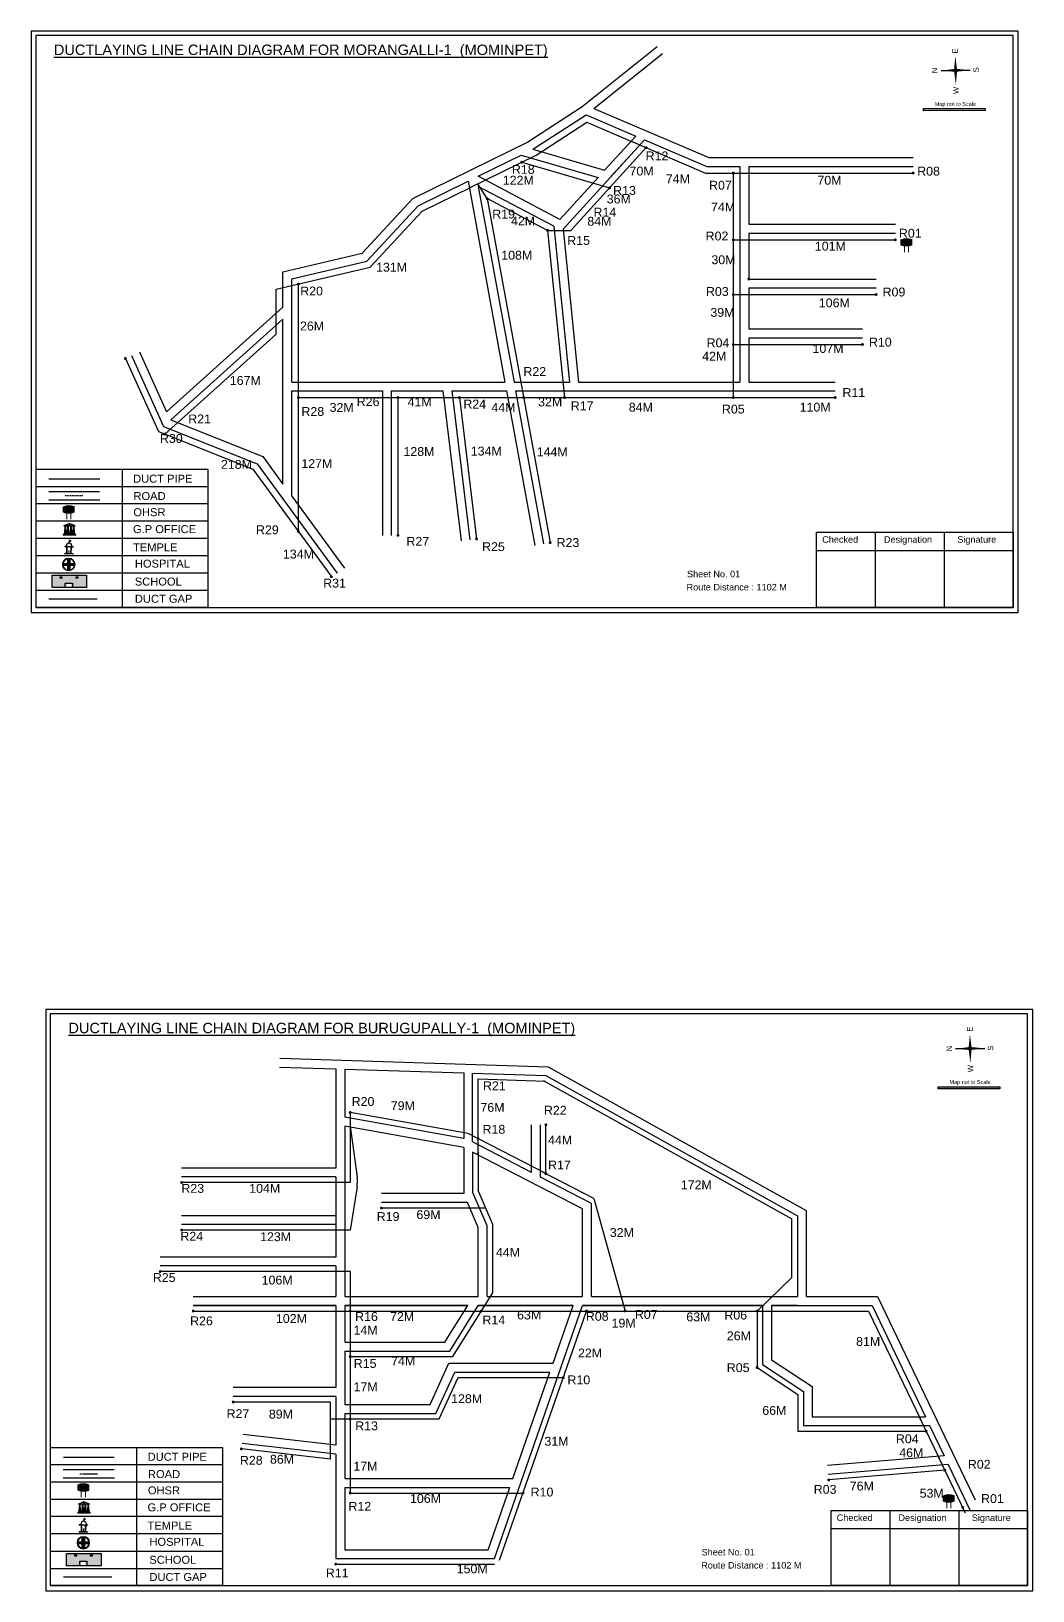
# Model space of a CAD drawing. Header units: inches. Extents: x 2380 to 8136, y 269 to 3641.
# Drawn here: x 2380 to 3283, y 2234 to 3641 of the extents above; entities that cross this region are included whole.
import ezdxf

# ---------------------------------------------------------------- set-up
doc = ezdxf.new("R2010")
doc.units = ezdxf.units.IN
doc.header["$MEASUREMENT"] = 0
doc.linetypes.add('DASHEDX2', pattern=[1.5, 1, -0.5])
for name, color, linetype in [('LANDMARK', 7, 'Continuous'), ('OHT', 7, 'Continuous'), ('pipe line', 5, 'Continuous')]:
    doc.layers.add(name, color=color, linetype=linetype)
doc.styles.get("Standard").update_dxf_attribs({"font": 'arial.ttf'})

# ---------------------------------------------------------------- blocks, each defined once
blk = doc.blocks.new('OHT')
at = {"linetype": 'Continuous', "lineweight": 0, "true_color": 0x0ffffc}
blk.add_hatch(color=4, dxfattribs=at).paths.add_polyline_path([(0.01, 1), (0, 1, 0.101323), (-0.4, 0.92), (-0.4, 0.52, 0.194075), (0.4, 0.52), (0.4, 0.92, 0.097877)])
at = {"color": 4, "linetype": 'Continuous', "lineweight": 0, "true_color": 0x0ffffc, "flags": 128}
for points in [[(-0.4, 0.52), (-0.4, 0.92)], [(0.4, 0.52), (0.4, 0.92)]]:
    blk.add_lwpolyline(points, dxfattribs=at)
at = {"color": 4, "linetype": 'Continuous', "lineweight": 0, "true_color": 0x0ffffc, "const_width": 0.075, "flags": 128}
for points in [[(-0.15, 0), (-0.15, 0.48)], [(0.15, 0), (0.15, 0.47)]]:
    blk.add_lwpolyline(points, dxfattribs=at)
at = {"color": 4, "linetype": 'Continuous', "lineweight": 0, "true_color": 0x0ffffc}
for centre, radius, start, end in [((0.01, -0.02), 1.02, 67.3109, 113.4711), ((0, 1.51), 1.07, 247.7682, 291.7007)]:
    blk.add_arc(centre, radius, start, end, dxfattribs=at)
blk = doc.blocks.new('Government_Office')
at = {"linetype": 'Continuous', "lineweight": 0, "true_color": 0xff0000}
for points in [[(-0.5, 0.05), (0.5, 0.05), (0.5, 0), (-0.5, 0)], [(-0.45, 0.08), (-0.45, 0.12), (0.45, 0.12), (0.45, 0.08)], [(-0.4, 0.14), (-0.4, 0.18), (0.4, 0.18), (0.4, 0.14)]]:
    blk.add_hatch(color=1, dxfattribs=at).paths.add_polyline_path(points)
h = blk.add_hatch(color=1, dxfattribs=at)
h.paths.add_polyline_path([(0.44, 0.72), (0.45, 0.75), (0, 0.93), (-0.45, 0.75), (-0.44, 0.72)])
h.paths.add_polyline_path([(0.36, 0.75), (-0.36, 0.75), (0, 0.9)], flags=16)
h.paths.add_polyline_path([(0, 0.78, -1), (0, 0.87, -1)], flags=0)
h = blk.add_hatch(color=1, dxfattribs=at)
edge = h.paths.add_edge_path()
edge.add_line((-0.27, 0.2), (-0.3, 0.68))
edge.add_line((-0.3, 0.68), (-0.29, 0.68))
edge.add_arc((-0.28, 0.69), 0.0176, 225.304, 441.5659)
edge.add_line((-0.28, 0.7), (-0.39, 0.7))
edge.add_arc((-0.39, 0.69), 0.0176, 98.4341, 314.696)
edge.add_line((-0.38, 0.68), (-0.37, 0.68))
edge.add_line((-0.37, 0.68), (-0.4, 0.2))
edge.add_line((-0.4, 0.2), (-0.27, 0.2))
h = blk.add_hatch(color=1, dxfattribs=at)
edge = h.paths.add_edge_path()
edge.add_line((-0.05, 0.2), (-0.07, 0.68))
edge.add_line((-0.07, 0.68), (-0.07, 0.68))
edge.add_arc((-0.05, 0.69), 0.0176, 225.304, 441.5659)
edge.add_line((-0.05, 0.7), (-0.17, 0.7))
edge.add_arc((-0.17, 0.69), 0.0176, 98.4341, 314.696)
edge.add_line((-0.16, 0.68), (-0.15, 0.68))
edge.add_line((-0.15, 0.68), (-0.18, 0.2))
edge.add_line((-0.18, 0.2), (-0.05, 0.2))
h = blk.add_hatch(color=1, dxfattribs=at)
edge = h.paths.add_edge_path()
edge.add_arc((0, 0.83), 0.0467, 90, 270)
edge.add_arc((0, 0.83), 0.0467, 270, 450)
h = blk.add_hatch(color=1, dxfattribs=at)
edge = h.paths.add_edge_path()
edge.add_line((0.18, 0.2), (0.15, 0.68))
edge.add_line((0.15, 0.68), (0.16, 0.68))
edge.add_arc((0.17, 0.69), 0.0176, 225.304, 441.5659)
edge.add_line((0.17, 0.7), (0.05, 0.7))
edge.add_arc((0.05, 0.69), 0.0176, 98.4341, 314.696)
edge.add_line((0.07, 0.68), (0.07, 0.68))
edge.add_line((0.07, 0.68), (0.05, 0.2))
edge.add_line((0.05, 0.2), (0.18, 0.2))
h = blk.add_hatch(color=1, dxfattribs=at)
edge = h.paths.add_edge_path()
edge.add_line((0.4, 0.2), (0.37, 0.68))
edge.add_line((0.37, 0.68), (0.38, 0.68))
edge.add_arc((0.39, 0.69), 0.0176, 225.304, 441.5659)
edge.add_line((0.4, 0.7), (0.28, 0.7))
edge.add_arc((0.28, 0.69), 0.0176, 98.4341, 314.696)
edge.add_line((0.29, 0.68), (0.3, 0.68))
edge.add_line((0.3, 0.68), (0.27, 0.2))
edge.add_line((0.27, 0.2), (0.4, 0.2))
at = {"color": 1, "linetype": 'Continuous', "lineweight": 0, "true_color": 0xff0000, "flags": 128}
for points in [[(-0.5, 0.05), (0.5, 0.05), (0.5, 0), (-0.5, 0)], [(-0.45, 0.75), (-0.44, 0.72), (0.44, 0.72), (0.45, 0.75), (0, 0.93)], [(-0.45, 0.08), (-0.45, 0.12), (0.45, 0.12), (0.45, 0.08)], [(-0.4, 0.14), (-0.4, 0.18), (0.4, 0.18), (0.4, 0.14)], [(-0.36, 0.75), (0.36, 0.75), (0, 0.9)]]:
    blk.add_lwpolyline(points, close=True, dxfattribs=at)
for points in [[(-0.27, 0.2), (-0.3, 0.68), (-0.29, 0.68, 1.379694), (-0.28, 0.7), (-0.39, 0.7, 1.379694), (-0.38, 0.68), (-0.37, 0.68), (-0.4, 0.2)], [(-0.05, 0.2), (-0.07, 0.68), (-0.07, 0.68, 1.379694), (-0.05, 0.7), (-0.17, 0.7, 1.379694), (-0.16, 0.68), (-0.15, 0.68), (-0.18, 0.2)], [(0, 0.87, 1), (0, 0.78, 1)], [(0.18, 0.2), (0.15, 0.68), (0.16, 0.68, 1.379694), (0.17, 0.7), (0.05, 0.7, 1.379694), (0.07, 0.68), (0.07, 0.68), (0.05, 0.2)], [(0.4, 0.2), (0.37, 0.68), (0.38, 0.68, 1.379694), (0.4, 0.7), (0.28, 0.7, 1.379694), (0.29, 0.68), (0.3, 0.68), (0.27, 0.2)]]:
    blk.add_lwpolyline(points, format="xyb", close=True, dxfattribs=at)
blk = doc.blocks.new('Temple')
at = {"linetype": 'Continuous', "lineweight": 0, "true_color": 0xff0000}
h = blk.add_hatch(color=1, dxfattribs=at)
edge = h.paths.add_edge_path()
edge.add_line((0.17, 0.49), (0.22, 0.49))
edge.add_line((0.22, 0.49), (0.22, 0.5))
edge.add_line((0.22, 0.5), (0.31, 0.5))
edge.add_line((0.31, 0.5), (0.31, 0.53))
edge.add_line((0.31, 0.53), (0.26, 0.53))
edge.add_line((0.26, 0.53), (0.26, 0.54))
edge.add_line((0.26, 0.54), (0.2, 0.54))
edge.add_spline(control_points=[(0.2, 0.54), (0.2, 0.59), (0.19, 0.64), (0.14, 0.74), (0.09, 0.79), (0.03, 0.8), (0.02, 0.81), (0.01, 0.81)], knot_values=[4.712389, 4.712389, 4.712389, 4.712389, 5.278166, 5.278166, 6.117402, 6.117402, 6.223801, 6.223801, 6.223801, 6.223801], degree=3, periodic=0)
edge.add_line((0.01, 0.81), (0.01, 0.79))
edge.add_line((0.01, 0.79), (-0.01, 0.79))
edge.add_line((-0.01, 0.79), (-0.01, 0.81))
edge.add_spline(control_points=[(-0.01, 0.81), (-0.05, 0.8), (-0.1, 0.78), (-0.17, 0.7), (-0.2, 0.63), (-0.2, 0.55), (-0.2, 0.55), (-0.2, 0.54)], knot_values=[6.343965, 6.343965, 6.343965, 6.343965, 6.956638, 6.956638, 7.795874, 7.795874, 7.853982, 7.853982, 7.853982, 7.853982], degree=3, periodic=0)
edge.add_line((-0.2, 0.54), (-0.26, 0.54))
edge.add_line((-0.26, 0.54), (-0.26, 0.53))
edge.add_line((-0.26, 0.53), (-0.31, 0.53))
edge.add_line((-0.31, 0.53), (-0.31, 0.5))
edge.add_line((-0.31, 0.5), (-0.22, 0.5))
edge.add_line((-0.22, 0.5), (-0.22, 0.49))
edge.add_line((-0.22, 0.49), (-0.17, 0.49))
edge.add_line((-0.17, 0.49), (-0.17, 0.07))
edge.add_arc((-0.2, 0.07), 0.03, -90, 0, ccw=False)
edge.add_line((-0.2, 0.04), (-0.26, 0.04))
edge.add_line((-0.26, 0.04), (-0.26, 0.03))
edge.add_line((-0.26, 0.03), (-0.31, 0.03))
edge.add_line((-0.31, 0.03), (-0.31, 0))
edge.add_line((-0.31, 0), (0.31, 0))
edge.add_line((0.31, 0), (0.31, 0.03))
edge.add_line((0.31, 0.03), (0.26, 0.03))
edge.add_line((0.26, 0.03), (0.26, 0.04))
edge.add_line((0.26, 0.04), (0.2, 0.04))
edge.add_arc((0.2, 0.07), 0.03, 180, 270, ccw=False)
edge.add_line((0.17, 0.07), (0.17, 0.49))
h.paths.add_polyline_path([(0.12, 0.07, -0.414214), (0.1, 0.04), (0.05, 0.04), (0.05, 0.03), (-0.05, 0.03), (-0.05, 0.04), (-0.1, 0.04, -0.414214), (-0.12, 0.07), (-0.12, 0.5), (0.12, 0.5)], flags=16)
edge = h.paths.add_edge_path(flags=16)
edge.add_ellipse((0, 0.54), major_axis=(0, 0.242), ratio=0.722808, start_angle=270, end_angle=450, ccw=False)
edge.add_line((0.17, 0.54), (-0.17, 0.54))
h.paths.add_polyline_path([(0.01, 0.23), (0.01, 0.07), (-0.01, 0.07), (-0.01, 0.23)], flags=0)
at = {"linetype": 'Continuous', "lineweight": 0, "true_color": 0xe66000}
blk.add_hatch(color=32, dxfattribs=at).paths.add_polyline_path([(-0.01, 1), (0.15, 0.93), (0, 0.85)])
at = {"linetype": 'Continuous', "lineweight": 0, "true_color": 0xff0000}
h = blk.add_hatch(color=1, dxfattribs=at)
edge = h.paths.add_edge_path()
edge.add_line((0.01, 0.86), (0, 0.85))
edge.add_line((0, 0.85), (0, 0.93))
edge.add_line((0, 0.93), (-0.01, 0.93))
edge.add_line((-0.01, 0.93), (-0.01, 0.81))
edge.add_spline(control_points=[(-0.01, 0.81), (0, 0.81), (0, 0.81), (0.01, 0.81)], knot_values=[6.223801, 6.223801, 6.223801, 6.223801, 6.343965, 6.343965, 6.343965, 6.343965], degree=3, periodic=0)
edge.add_line((0.01, 0.81), (0.01, 0.86))
h = blk.add_hatch(color=1, dxfattribs=at)
edge = h.paths.add_edge_path()
edge.add_line((0.01, 0.79), (0.01, 0.81))
edge.add_spline(control_points=[(0.01, 0.81), (0, 0.81), (0, 0.81), (-0.01, 0.81)], knot_values=[6.223801, 6.223801, 6.223801, 6.223801, 6.343965, 6.343965, 6.343965, 6.343965], degree=3, periodic=0)
edge.add_line((-0.01, 0.81), (-0.01, 0.79))
edge.add_line((-0.01, 0.79), (0.01, 0.79))
at = {"color": 1, "linetype": 'Continuous', "lineweight": 0, "true_color": 0xff0000, "flags": 128}
blk.add_lwpolyline([(0.2, 0.54), (0.26, 0.54), (0.26, 0.53), (0.31, 0.53), (0.31, 0.5), (0.22, 0.5), (0.22, 0.49), (0.17, 0.49), (0.17, 0.07, 0.414214), (0.2, 0.04), (0.26, 0.04), (0.26, 0.03), (0.31, 0.03), (0.31, 0), (-0.31, 0), (-0.31, 0.03), (-0.26, 0.03), (-0.26, 0.04), (-0.2, 0.04, 0.414214), (-0.17, 0.07), (-0.17, 0.49), (-0.22, 0.49), (-0.22, 0.5), (-0.31, 0.5), (-0.31, 0.53), (-0.26, 0.53), (-0.26, 0.54), (-0.2, 0.54)], format="xyb", dxfattribs=at)
blk.add_lwpolyline([(-0.17, 0.54), (0.17, 0.54)], dxfattribs=at)
blk.add_lwpolyline([(0.12, 0.5), (0.12, 0.07, -0.414214), (0.1, 0.04), (0.05, 0.04), (0.05, 0.03), (-0.05, 0.03), (-0.05, 0.04), (-0.1, 0.04, -0.414214), (-0.12, 0.07), (-0.12, 0.5)], format="xyb", close=True, dxfattribs=at)
at = {"color": 32, "linetype": 'Continuous', "lineweight": 0, "true_color": 0xe66000, "flags": 128}
blk.add_lwpolyline([(-0.01, 1), (0.15, 0.93), (0, 0.85), (-0.01, 1)], dxfattribs=at)
at = {"color": 1, "linetype": 'Continuous', "lineweight": 0, "true_color": 0xff0000, "flags": 128}
for points in [[(0.01, 0.93), (-0.01, 0.93), (-0.01, 0.79), (0.01, 0.79)], [(0.01, 0.23), (-0.01, 0.23), (-0.01, 0.07), (0.01, 0.07)]]:
    blk.add_lwpolyline(points, close=True, dxfattribs=at)
at = {"color": 1, "linetype": 'Continuous', "lineweight": 0, "true_color": 0xff0000}
blk.add_ellipse((0, 0.54), major_axis=(0, 0.242), ratio=0.722808, start_param=4.712389, end_param=7.853982, dxfattribs=at)
blk.add_open_spline([(0.2, 0.54), (0.2, 0.59), (0.19, 0.64), (0.14, 0.74), (0.09, 0.79), (-0.02, 0.82), (-0.08, 0.79), (-0.17, 0.7), (-0.2, 0.63), (-0.2, 0.55), (-0.2, 0.55), (-0.2, 0.54)], degree=3, knots=[4.712389, 4.712389, 4.712389, 4.712389, 5.278166, 5.278166, 6.117402, 6.117402, 6.956638, 6.956638, 7.795874, 7.795874, 7.853982, 7.853982, 7.853982, 7.853982], dxfattribs=at)
blk = doc.blocks.new('*U10')
at = {"color": 0, "linetype": 'DASHEDX2', "transparency": 16777216}
blk.add_line((-8.2, 0), (8, 0), dxfattribs=at)
blk = doc.blocks.new('Hospital')
at = {"linetype": 'Continuous', "lineweight": 0, "true_color": 0x000000}
h = blk.add_hatch(color=18, dxfattribs=at)
h.paths.add_polyline_path([(-0.5, 0, 1), (0.5, 0, 1)])
h.paths.add_polyline_path([(0.45, 0, -1), (-0.45, 0, -1)], flags=16)
at = {"linetype": 'Continuous', "true_color": 0xff0000}
blk.add_hatch(color=1, dxfattribs=at).paths.add_polyline_path([(-0.39, 0.08), (-0.08, 0.08), (-0.08, 0.39), (0.08, 0.39), (0.08, 0.08), (0.39, 0.08), (0.39, -0.08), (0.08, -0.08), (0.08, -0.39), (-0.08, -0.39), (-0.08, -0.08), (-0.39, -0.08)])
at = {"color": 1, "linetype": 'Continuous', "true_color": 0xff0000, "flags": 128}
blk.add_lwpolyline([(-0.39, 0.08), (-0.08, 0.08), (-0.08, 0.39), (0.08, 0.39), (0.08, 0.08), (0.39, 0.08), (0.39, -0.08), (0.08, -0.08), (0.08, -0.39), (-0.08, -0.39), (-0.08, -0.08), (-0.39, -0.08)], close=True, dxfattribs=at)
at = {"color": 18, "linetype": 'Continuous', "lineweight": 0, "true_color": 0x000000}
for radius in [0.5, 0.446]:
    blk.add_circle((0, 0), radius, dxfattribs=at)
blk = doc.blocks.new('*U11')
at = {"color": 0, "linetype": 'DASHEDX2', "transparency": 16777216}
blk.add_line((-8.2, 0), (8, 0), dxfattribs=at)

msp = doc.modelspace()

# ---------------------------------------------------------------- hatches: boundary and pattern name
at = {"true_color": 0x0093dd}
h = msp.add_hatch(color=142, dxfattribs=at)
h.dxf.hatch_style = 1
h.paths.add_polyline_path([(3184.9, 3571.1), (3184.9, 3569.2), (3240.4, 3569.4), (3240.4, 3571.2)])
at = {"ltscale": 0.5}
h = msp.add_hatch(color=5, dxfattribs=at)
h.dxf.hatch_style = 1
h.paths.add_polyline_path([(2936.1, 3535.9, 1), (2933.4, 3535.9, 1)])
h = msp.add_hatch(color=5, dxfattribs=at)
h.dxf.hatch_style = 1
h.paths.add_polyline_path([(2823.8, 3522.8, 1), (2821.1, 3522.8, 1)])
h = msp.add_hatch(color=5, dxfattribs=at)
h.dxf.hatch_style = 1
h.paths.add_polyline_path([(3014.6, 3513, 1), (3011.9, 3513, 1)])
h = msp.add_hatch(color=5, dxfattribs=at)
h.dxf.hatch_style = 1
h.paths.add_polyline_path([(3176.8, 3513, 1), (3174.1, 3513, 1)])
h = msp.add_hatch(color=5, dxfattribs=at)
h.dxf.hatch_style = 1
h.paths.add_polyline_path([(2792.7, 3489.9, 1), (2790, 3489.9, 1)])
h = msp.add_hatch(color=5, dxfattribs=at)
h.dxf.hatch_style = 1
h.paths.add_polyline_path([(2903.1, 3499.6, 1), (2900.4, 3499.6, 1)])
h = msp.add_hatch(color=5, dxfattribs=at)
h.dxf.hatch_style = 1
h.paths.add_polyline_path([(2847.1, 3461.3, 1), (2844.4, 3461.3, 1)])
h = msp.add_hatch(color=5, dxfattribs=at)
h.dxf.hatch_style = 1
h.paths.add_polyline_path([(3014.6, 3452.8, 1), (3011.9, 3452.8, 1)])
h = msp.add_hatch(color=5, dxfattribs=at)
h.dxf.hatch_style = 1
h.paths.add_polyline_path([(3160.7, 3452.8, 1), (3158, 3452.8, 1)])
h = msp.add_hatch(color=5, dxfattribs=at)
h.dxf.hatch_style = 1
h.paths.add_polyline_path([(3028.6, 3417.4, 1), (3025.9, 3417.4, 1)])
h = msp.add_hatch(color=5, dxfattribs=at)
h.dxf.hatch_style = 1
h.paths.add_polyline_path([(2622.4, 3412.9, 1), (2619.7, 3412.9, 1)])
h = msp.add_hatch(color=5, dxfattribs=at)
h.dxf.hatch_style = 1
h.paths.add_polyline_path([(3014.6, 3403.4, 1), (3011.9, 3403.4, 1)])
h = msp.add_hatch(color=5, dxfattribs=at)
h.dxf.hatch_style = 1
h.paths.add_polyline_path([(3143.4, 3403.4, 1), (3140.7, 3403.4, 1)])
h = msp.add_hatch(color=5, dxfattribs=at)
h.dxf.hatch_style = 1
h.paths.add_polyline_path([(3014.6, 3358.4, 1), (3011.9, 3358.4, 1)])
h = msp.add_hatch(color=5, dxfattribs=at)
h.dxf.hatch_style = 1
h.paths.add_polyline_path([(3131.1, 3358.4, 1), (3128.4, 3358.4, 1)])
h = msp.add_hatch(color=5, dxfattribs=at)
h.dxf.hatch_style = 1
h.paths.add_polyline_path([(2466.3, 3345.8, 1), (2463.6, 3345.8, 1)])
h = msp.add_hatch(color=5, dxfattribs=at)
h.dxf.hatch_style = 1
h.paths.add_polyline_path([(2622.4, 3310.5, 1), (2619.7, 3310.5, 1)])
h = msp.add_hatch(color=5, dxfattribs=at)
h.dxf.hatch_style = 1
h.paths.add_polyline_path([(2712.2, 3310.5, 1), (2709.5, 3310.5, 1)])
h = msp.add_hatch(color=5, dxfattribs=at)
h.dxf.hatch_style = 1
h.paths.add_polyline_path([(2767.5, 3310.5, 1), (2764.8, 3310.5, 1)])
h = msp.add_hatch(color=5, dxfattribs=at)
h.dxf.hatch_style = 1
h.paths.add_polyline_path([(2825.5, 3310.5, 1), (2822.8, 3310.5, 1)])
h = msp.add_hatch(color=5, dxfattribs=at)
h.dxf.hatch_style = 1
h.paths.add_polyline_path([(2862.4, 3310.5, 1), (2859.7, 3310.5, 1)])
h = msp.add_hatch(color=5, dxfattribs=at)
h.dxf.hatch_style = 1
h.paths.add_polyline_path([(3014.6, 3310.5, 1), (3011.9, 3310.5, 1)])
h = msp.add_hatch(color=5, dxfattribs=at)
h.dxf.hatch_style = 1
h.paths.add_polyline_path([(3106.5, 3310.5, 1), (3103.8, 3310.5, 1)])
h = msp.add_hatch(color=5, dxfattribs=at)
h.dxf.hatch_style = 1
h.paths.add_polyline_path([(2502, 3277.5, 1), (2499.3, 3277.5, 1)])
h = msp.add_hatch(color=5, dxfattribs=at)
h.dxf.hatch_style = 1
h.paths.add_polyline_path([(2622.4, 3189.7, 1), (2619.7, 3189.7, 1)])
h = msp.add_hatch(color=5, dxfattribs=at)
h.dxf.hatch_style = 1
h.paths.add_polyline_path([(2712.2, 3186.2, 1), (2709.5, 3186.2, 1)])
h = msp.add_hatch(color=5, dxfattribs=at)
h.dxf.hatch_style = 1
h.paths.add_polyline_path([(2783.1, 3182.9, 1), (2780.4, 3182.9, 1)])
h = msp.add_hatch(color=5, dxfattribs=at)
h.dxf.hatch_style = 1
h.paths.add_polyline_path([(2849.4, 3179.6, 1), (2846.7, 3179.6, 1)])
at = {"true_color": 0xc8c92d}
h = msp.add_hatch(color=52, dxfattribs=at)
h.dxf.hatch_style = 1
h.paths.add_polyline_path([(2405, 3150.2), (2398.9, 3150.2), (2398.9, 3139.1), (2405, 3139.1)])
h.paths.add_polyline_path([(2429.9, 3150.2), (2423.7, 3150.2), (2423.7, 3139.1), (2429.9, 3139.1)])
at = {"true_color": 0x293189}
h = msp.add_hatch(color=177, dxfattribs=at)
h.dxf.hatch_style = 1
h.paths.add_polyline_path([(2423.7, 3150.2), (2405, 3150.2), (2405, 3139.1), (2412.1, 3139.1), (2412.1, 3142.7), (2415.9, 3142.7), (2415.9, 3139.1), (2423.7, 3139.1)])
h.paths.add_polyline_path([(2407.7, 3147.7), (2406.3, 3147.7), (2406.3, 3148.9), (2407.7, 3148.9)], flags=16)
h.paths.add_polyline_path([(2420.6, 3147.7), (2420.6, 3148.9), (2422, 3148.9), (2422, 3147.7)], flags=16)
at = {"ltscale": 0.5}
h = msp.add_hatch(color=5, dxfattribs=at)
h.dxf.hatch_style = 1
h.paths.add_polyline_path([(2652.1, 3148.9, 1), (2649.4, 3148.9, 1)])
at = {"true_color": 0x0093dd}
h = msp.add_hatch(color=142, dxfattribs=at)
h.dxf.hatch_style = 1
h.paths.add_polyline_path([(3198, 2688.7), (3198, 2686.9), (3253.5, 2687), (3253.5, 2688.8)])
at = {"ltscale": 0.5}
h = msp.add_hatch(color=5, dxfattribs=at)
h.dxf.hatch_style = 1
h.paths.add_polyline_path([(2669.1, 2665.6, 1), (2666.4, 2665.6, 1)])
h = msp.add_hatch(color=5, dxfattribs=at)
h.dxf.hatch_style = 1
h.paths.add_polyline_path([(2845.6, 2654.5, 1), (2842.9, 2654.5, 1)])
h = msp.add_hatch(color=5, dxfattribs=at)
h.dxf.hatch_style = 1
h.paths.add_polyline_path([(2784.4, 2642, 1), (2781.8, 2642, 1)])
h = msp.add_hatch(color=5, dxfattribs=at)
h.dxf.hatch_style = 1
h.paths.add_polyline_path([(2517.1, 2602.4, 1), (2514.4, 2602.4, 1)])
h = msp.add_hatch(color=5, dxfattribs=at)
h.dxf.hatch_style = 1
h.paths.add_polyline_path([(2845.6, 2610.4, 1), (2842.9, 2610.4, 1)])
h = msp.add_hatch(color=5, dxfattribs=at)
h.dxf.hatch_style = 1
h.paths.add_polyline_path([(2697.2, 2579.4, 1), (2694.5, 2579.4, 1)])
h = msp.add_hatch(color=5, dxfattribs=at)
h.dxf.hatch_style = 1
h.paths.add_polyline_path([(2517.1, 2559.5, 1), (2514.4, 2559.5, 1)])
h = msp.add_hatch(color=5, dxfattribs=at)
h.dxf.hatch_style = 1
h.paths.add_polyline_path([(2497.8, 2522.1, 1), (2495.1, 2522.1, 1)])
h = msp.add_hatch(color=5, dxfattribs=at)
h.dxf.hatch_style = 1
h.paths.add_polyline_path([(2527.6, 2486.5, 1), (2524.9, 2486.5, 1)])
h = msp.add_hatch(color=5, dxfattribs=at)
h.dxf.hatch_style = 1
h.paths.add_polyline_path([(2669.1, 2486.5, 1), (2666.4, 2486.5, 1)])
h = msp.add_hatch(color=5, dxfattribs=at)
h.dxf.hatch_style = 1
h.paths.add_polyline_path([(2787.4, 2486.5, 1), (2784.7, 2486.5, 1)])
h = msp.add_hatch(color=5, dxfattribs=at)
h.dxf.hatch_style = 1
h.paths.add_polyline_path([(2882.2, 2486.5, 1), (2879.5, 2486.5, 1)])
h = msp.add_hatch(color=5, dxfattribs=at)
h.dxf.hatch_style = 1
h.paths.add_polyline_path([(2917, 2486.5, 1), (2914.3, 2486.5, 1)])
h = msp.add_hatch(color=5, dxfattribs=at)
h.dxf.hatch_style = 1
h.paths.add_polyline_path([(3036.1, 2486.5, 1), (3033.4, 2486.5, 1)])
h = msp.add_hatch(color=5, dxfattribs=at)
h.dxf.hatch_style = 1
h.paths.add_polyline_path([(2669.1, 2445.4, 1), (2666.4, 2445.4, 1)])
h = msp.add_hatch(color=5, dxfattribs=at)
h.dxf.hatch_style = 1
h.paths.add_polyline_path([(3036.1, 2435.5, 1), (3033.4, 2435.5, 1)])
h = msp.add_hatch(color=5, dxfattribs=at)
h.dxf.hatch_style = 1
h.paths.add_polyline_path([(2861.3, 2426.4, 1), (2858.6, 2426.4, 1)])
h = msp.add_hatch(color=5, dxfattribs=at)
h.dxf.hatch_style = 1
h.paths.add_polyline_path([(2563.6, 2404.4, 1), (2560.9, 2404.4, 1)])
h = msp.add_hatch(color=5, dxfattribs=at)
h.dxf.hatch_style = 1
h.paths.add_polyline_path([(2669.1, 2389.1, 1), (2666.4, 2389.1, 1)])
h = msp.add_hatch(color=5, dxfattribs=at)
h.dxf.hatch_style = 1
h.paths.add_polyline_path([(3188.5, 2378.1, 1), (3185.8, 2378.1, 1)])
h = msp.add_hatch(color=5, dxfattribs=at)
h.dxf.hatch_style = 1
h.paths.add_polyline_path([(2570.9, 2362.1, 1), (2568.2, 2362.1, 1)])
h = msp.add_hatch(color=5, dxfattribs=at)
h.dxf.hatch_style = 1
h.paths.add_polyline_path([(3100.6, 2334.1, 1), (3097.9, 2334.1, 1)])
h = msp.add_hatch(color=5, dxfattribs=at)
h.dxf.hatch_style = 1
h.paths.add_polyline_path([(3205.4, 2342.9, 1), (3202.7, 2342.9, 1)])
h = msp.add_hatch(color=5, dxfattribs=at)
h.dxf.hatch_style = 1
h.paths.add_polyline_path([(2669.1, 2322.3, 1), (2666.4, 2322.3, 1)])
h = msp.add_hatch(color=5, dxfattribs=at)
h.dxf.hatch_style = 1
h.paths.add_polyline_path([(2825, 2322.3, 1), (2822.4, 2322.3, 1)])
h = msp.add_hatch(color=5, dxfattribs=at)
h.dxf.hatch_style = 1
h.paths.add_polyline_path([(3221.5, 2309.3, 1), (3218.8, 2309.3, 1)])
at = {"true_color": 0xc8c92d}
h = msp.add_hatch(color=52, dxfattribs=at)
h.dxf.hatch_style = 1
h.paths.add_polyline_path([(2418.2, 2267.8), (2412, 2267.8), (2412, 2256.7), (2418.2, 2256.7)])
h.paths.add_polyline_path([(2443, 2267.8), (2436.9, 2267.8), (2436.9, 2256.7), (2443, 2256.7)])
at = {"true_color": 0x293189}
h = msp.add_hatch(color=177, dxfattribs=at)
h.dxf.hatch_style = 1
h.paths.add_polyline_path([(2436.9, 2267.8), (2418.2, 2267.8), (2418.2, 2256.7), (2425.2, 2256.7), (2425.2, 2260.3), (2429, 2260.3), (2429, 2256.7), (2436.9, 2256.7)])
h.paths.add_polyline_path([(2420.8, 2265.3), (2419.5, 2265.3), (2419.5, 2266.6), (2420.8, 2266.6)], flags=16)
h.paths.add_polyline_path([(2433.7, 2265.3), (2433.7, 2266.6), (2435.1, 2266.6), (2435.1, 2265.3)], flags=16)
at = {"ltscale": 0.5}
h = msp.add_hatch(color=5, dxfattribs=at)
h.dxf.hatch_style = 1
h.paths.add_polyline_path([(2656.1, 2258.2, 1), (2653.4, 2258.2, 1)])

# ---------------------------------------------------------------- linework, layer by layer
for p, q in [((2875.5, 3571.9), (2944.5, 3627.1)), ((2887.6, 3571.3), (2949.5, 3620.9)), ((3226.9, 3605.8), (3200.6, 3605.3)), ((3200.6, 3605.3), (3226.9, 3605.8)), ((3226.9, 3605.8), (3200.6, 3605.3)), ((3213.8, 3605.6), (3226.9, 3605.8)), ((2828.1, 3541.2), (2876.2, 3572.4)), ((2832.5, 3534.5), (2880.5, 3565.6)), ((2880.5, 3565.6), (2925.4, 3546.4)), ((2887.6, 3571.3), (2991.1, 3527)), ((2925.4, 3546.4), (2897.2, 3515.5)), ((2724.3, 3490), (2828.9, 3541.6)), ((2832.5, 3534.5), (2897.2, 3515.5)), ((2933.1, 3543.1), (2859.7, 3462.4)), ((2931.3, 3541), (2903.2, 3510.1)), ((2933.1, 3543.1), (2989.4, 3519)), ((2783.1, 3510.1), (2821.9, 3529.2)), ((2821.9, 3529.2), (2891.3, 3508.9)), ((2989.4, 3519), (3019.2, 3519)), ((2991.1, 3527), (3175.5, 3527)), ((3019.2, 3519), (3019.2, 3324.5)), ((3027.2, 3519), (3175.5, 3519)), ((3027.2, 3519), (3027.2, 3466.8)), ((2729.2, 3483.4), (2774.3, 3505.7)), ((2774.3, 3505.7), (2807.3, 3324.5)), ((2856.9, 3471.2), (2783.1, 3510.1)), ((2891.3, 3508.9), (2856.9, 3471.2)), ((2678.6, 3440.6), (2724.3, 3490)), ((2783.3, 3501), (2815.5, 3324.5)), ((2851.4, 3465.1), (2783.3, 3501)), ((2682.8, 3433.4), (2729.2, 3483.4)), ((2851.4, 3465.1), (2865.6, 3324.5)), ((2859.7, 3462.4), (2873.7, 3324.5)), ((3027.2, 3466.8), (3159.4, 3466.8)), ((3027.2, 3458.8), (3027.2, 3417.4)), ((3027.2, 3458.8), (3159.4, 3458.8)), ((2607.1, 3424), (2678.6, 3440.6)), ((2615.1, 3417.6), (2682.8, 3433.4)), ((2607.1, 3391.9), (2607.1, 3424)), ((2615.1, 3324.5), (2615.1, 3417.6)), ((2621.1, 3324.5), (2621.1, 3412.9)), ((3027.2, 3417.4), (3142.1, 3417.4)), ((3027.2, 3409.4), (3027.2, 3372.4)), ((3027.2, 3409.4), (3142.1, 3409.4)), ((2502.2, 3297.7), (2607.1, 3391.9)), ((2506, 3290.5), (2607.1, 3381.2)), ((2607.1, 3232.5), (2607.1, 3381.2)), ((3027.2, 3372.4), (3129.7, 3372.4)), ((3027.2, 3364.4), (3027.2, 3324.5)), ((3027.2, 3364.4), (3129.7, 3364.4)), ((2477.7, 3351.6), (2502.2, 3297.7)), ((2470.4, 3348.3), (2499.4, 3284.5)), ((2607.1, 3328.7), (2607.1, 3332.5)), ((2615.1, 3324.5), (2807.3, 3324.5)), ((2815.5, 3324.5), (2865.6, 3324.5)), ((2873.7, 3324.5), (3019.2, 3324.5)), ((3027.2, 3324.5), (3105.2, 3324.5)), ((2615.1, 3221.6), (2615.1, 3316.5)), ((2615.1, 3316.5), (2696.8, 3316.5)), ((2696.8, 3316.5), (2696.8, 3186.2)), ((2704.8, 3316.5), (2751.3, 3316.5)), ((2704.8, 3316.5), (2704.8, 3186.2)), ((2751.3, 3316.5), (2767.9, 3181.2)), ((2759.4, 3316.5), (2808.8, 3316.5)), ((2759.4, 3316.5), (2775.8, 3182.2)), ((2808.8, 3316.5), (2834.3, 3177.1)), ((2816.9, 3316.5), (3105.2, 3316.5)), ((2816.9, 3316.5), (2842.1, 3178.5)), ((2499.4, 3284.5), (2583.8, 3250.8)), ((2506, 3290.5), (2588.9, 3257.4)), ((2583.8, 3250.8), (2656.1, 3152)), ((2588.9, 3257.4), (2607.1, 3232.5)), ((2384.2, 3245.6), (2384.2, 3122.4)), ((2462, 3245.6), (2462, 3121.2)), ((2539.7, 3230), (2384.2, 3230)), ((2395.9, 3225.7), (2441.7, 3225.7)), ((2539.7, 3214.5), (2384.2, 3214.5)), ((2395.9, 3218.2), (2442, 3218.2)), ((2615.1, 3221.6), (2662.6, 3156.7)), ((2539.7, 3198.9), (2384.2, 3198.9)), ((2539.7, 3183.4), (2384.2, 3183.4)), ((2539.7, 3167.8), (2384.2, 3167.8)), ((2384.2, 3152.3), (2539.7, 3152.3)), ((2384.2, 3136.7), (2539.7, 3136.7)), ((2384.2, 3122.4), (2384.2, 3121.2)), ((2384.2, 3122.1), (2384.2, 3121.2)), ((2539.7, 3121.2), (2384.2, 3121.2)), ((3240, 2723.4), (3213.7, 2723)), ((3213.7, 2723), (3240, 2723.4)), ((3240, 2723.4), (3213.7, 2723)), ((3226.9, 2723.2), (3240, 2723.4)), ((2604, 2706.5), (2654.8, 2704.9)), ((2604.3, 2714.5), (2846.4, 2706.7)), ((2654.8, 2704.9), (2654.8, 2615.4)), ((2662.8, 2704.6), (2770.1, 2701.2)), ((2662.8, 2704.6), (2662.8, 2661.4)), ((2846.4, 2706.7), (3079.1, 2577.2)), ((2770.1, 2701.2), (2770.1, 2642.2)), ((2777.9, 2695.9), (2778.1, 2695.9)), ((2778.1, 2700.9), (2844.2, 2698.8)), ((2778.1, 2639), (2778.1, 2700.9)), ((2844.2, 2698.8), (3071.1, 2572.5)), ((2770.1, 2642.2), (2662.8, 2661.4)), ((2662.8, 2653.3), (2662.8, 2499.5)), ((2770.1, 2634.1), (2662.8, 2653.3)), ((2831.3, 2611.5), (2831.3, 2654.5)), ((2839.3, 2607.3), (2839.3, 2654.5)), ((2770.1, 2634.1), (2770.1, 2592.4)), ((2831.3, 2611.5), (2778.1, 2639)), ((2877.3, 2578.7), (2778.1, 2629.9)), ((2778.1, 2629.9), (2778.1, 2594)), ((2654.8, 2615.4), (2515.7, 2615.4)), ((2654.8, 2607.4), (2515.7, 2607.4)), ((2654.8, 2607.4), (2654.8, 2535.1)), ((2885.3, 2583.6), (2839.3, 2607.3)), ((2770.1, 2592.4), (2695.9, 2592.4)), ((2791.3, 2563.4), (2778.1, 2594)), ((2773.5, 2584.4), (2695.9, 2584.4)), ((2783.3, 2561.7), (2773.5, 2584.4)), ((2877.3, 2499.5), (2877.3, 2578.7)), ((2885.3, 2499.5), (2885.3, 2583.6)), ((3079.1, 2577.2), (3079.1, 2499.5)), ((2654.8, 2572.5), (2515.7, 2572.5)), ((2654.8, 2564.5), (2515.7, 2564.5)), ((2783.3, 2499.5), (2783.3, 2561.7)), ((2791.3, 2499.5), (2791.3, 2563.4)), ((3071.1, 2572.5), (3071.1, 2499.5)), ((2654.8, 2535.1), (2496.4, 2535.1)), ((2654.8, 2527.1), (2496.4, 2527.1)), ((2654.8, 2527.1), (2654.8, 2499.5)), ((2526.2, 2499.5), (2654.8, 2499.5)), ((2654.8, 2491.5), (2526.2, 2491.5)), ((2526.2, 2491.5), (2654.8, 2491.5)), ((2654.8, 2491.5), (2654.8, 2417.4)), ((2662.8, 2499.5), (2783.3, 2499.5)), ((2662.8, 2491.5), (2662.8, 2458.4)), ((2773.8, 2491.5), (2662.8, 2491.5)), ((2662.8, 2491.5), (2773.8, 2491.5)), ((2753.1, 2458.4), (2773.8, 2491.5)), ((2757.5, 2450.4), (2783.3, 2491.5)), ((2868.8, 2491.5), (2783.3, 2491.5)), ((2783.3, 2491.5), (2868.8, 2491.5)), ((2791.3, 2499.5), (2877.3, 2499.5)), ((2797.8, 2263.2), (2877.3, 2491.5)), ((2850.7, 2439.4), (2868.8, 2491.5)), ((3039.7, 2491.5), (2877.3, 2491.5)), ((2877.3, 2491.5), (3039.7, 2491.5)), ((2885.3, 2499.5), (3071.1, 2499.5)), ((3039.7, 2491.5), (3039.7, 2438.2)), ((3071.1, 2491.5), (3047.7, 2491.5)), ((3047.7, 2491.5), (3071.1, 2491.5)), ((3047.7, 2491.5), (3047.7, 2442.5)), ((3071.1, 2491.5), (3138.4, 2491.5)), ((3079.1, 2499.5), (3143.4, 2499.5)), ((3138.4, 2491.5), (3186.5, 2391.1)), ((3143.4, 2499.5), (3221.8, 2336)), ((2662.8, 2458.4), (2753.1, 2458.4)), ((2662.8, 2450.4), (2662.8, 2402.1)), ((2662.8, 2450.4), (2757.5, 2450.4)), ((2739.8, 2402.1), (2756.8, 2439.4)), ((2756.8, 2439.4), (2850.7, 2439.4)), ((3039.7, 2438.2), (3076.5, 2414)), ((3047.7, 2442.5), (3084.5, 2418.3)), ((2744.9, 2394.1), (2762, 2431.4)), ((2762, 2431.4), (2847.9, 2431.4)), ((2814.5, 2335.3), (2847.9, 2431.4)), ((2654.8, 2417.4), (2562.2, 2417.4)), ((2654.8, 2409.4), (2562.2, 2409.4)), ((2654.8, 2409.4), (2654.8, 2365.4)), ((3076.5, 2414), (3076.5, 2383.1)), ((3084.5, 2418.3), (3084.5, 2391.1)), ((2662.8, 2402.1), (2739.8, 2402.1)), ((2662.8, 2394.1), (2662.8, 2335.3)), ((2662.8, 2394.1), (2744.9, 2394.1)), ((3076.5, 2383.1), (3190.3, 2383.1)), ((3084.5, 2391.1), (3186.5, 2391.1)), ((3190.3, 2383.1), (3203.4, 2355.8)), ((2654.8, 2357.4), (2570.2, 2367.1)), ((2654.8, 2365.4), (2571.1, 2375)), ((2397.3, 2363.2), (2397.3, 2240)), ((2475.1, 2363.2), (2475.1, 2238.8)), ((2654.8, 2357.4), (2654.8, 2263.2)), ((3203.4, 2355.8), (3098.1, 2347.1)), ((2552.9, 2347.7), (2397.3, 2347.7)), ((2409, 2343.4), (2454.9, 2343.4)), ((2409, 2335.9), (2455.1, 2335.9)), ((3207.1, 2348.1), (3098.8, 2339.1)), ((3207.1, 2348.1), (3227, 2306.6)), ((3221.8, 2336), (3231.3, 2316.2)), ((2552.9, 2332.1), (2397.3, 2332.1)), ((2662.8, 2335.3), (2814.5, 2335.3)), ((2662.8, 2327.3), (2662.8, 2271.2)), ((2662.8, 2327.3), (2811.7, 2327.3)), ((2792.1, 2271.2), (2811.7, 2327.3)), ((2822.9, 2335.3), (2822.9, 2335.3)), ((2552.9, 2316.6), (2397.3, 2316.6)), ((2552.9, 2301), (2397.3, 2301)), ((2552.9, 2285.5), (2397.3, 2285.5)), ((2397.3, 2269.9), (2552.9, 2269.9)), ((2662.8, 2271.2), (2792.1, 2271.2)), ((2397.3, 2254.3), (2552.9, 2254.3)), ((2654.8, 2263.2), (2797.8, 2263.2)), ((2397.3, 2240), (2397.3, 2238.8)), ((2397.3, 2239.8), (2397.3, 2238.8)), ((2552.9, 2238.8), (2397.3, 2238.8))]:
    msp.add_line(p, q)
at = {"color": 1}
for p, q in [((3200.6, 3605.3), (3213.8, 3605.6)), ((3213.7, 2723), (3226.9, 2723.2))]:
    msp.add_line(p, q, dxfattribs=at)
at = {"color": 242, "true_color": 0xcd2027}
for p, q in [((3141.3, 3189), (3141.3, 3121.1)), ((3203.5, 3189), (3203.5, 3121.1)), ((3088.3, 3172.6), (3265.5, 3172.6)), ((3154.4, 2306.6), (3154.4, 2238.8)), ((3216.6, 2306.6), (3216.6, 2238.8)), ((3101.4, 2290.2), (3278.6, 2290.2))]:
    msp.add_line(p, q, dxfattribs=at)
for points in [[(2380.1, 3641), (2380.1, 3116.5), (3270.2, 3116.5), (3270.2, 3641)], [(2384.2, 3637), (2384.2, 3121.2), (3265.5, 3121.2), (3265.5, 3637)], [(2430, 3150.2), (2430, 3139.1), (2398.9, 3139.1), (2398.9, 3150.2)], [(2407.7, 3148.9), (2407.7, 3147.7), (2406.3, 3147.7), (2406.3, 3148.9)], [(2420.6, 3147.7), (2420.6, 3148.9), (2422, 3148.9), (2422, 3147.7)], [(2393.2, 2758.6), (2393.2, 2234.1), (3283.4, 2234.1), (3283.4, 2758.6)], [(2397.3, 2754.6), (2397.3, 2238.8), (3278.6, 2238.8), (3278.6, 2754.6)], [(2443.1, 2267.8), (2443.1, 2256.7), (2412, 2256.7), (2412, 2267.8)], [(2420.8, 2266.6), (2420.8, 2265.3), (2419.5, 2265.3), (2419.5, 2266.6)], [(2433.7, 2265.3), (2433.7, 2266.6), (2435.1, 2266.6), (2435.1, 2265.3)]]:
    msp.add_lwpolyline(points, close=True)
at = {"color": 142, "true_color": 0x0093dd}
for points in [[(3240.4, 3569.4), (3184.9, 3569.2), (3184.9, 3571.1), (3240.4, 3571.2), (3240.4, 3569.4)], [(3253.5, 2687), (3198, 2686.9), (3198, 2688.7), (3253.5, 2688.8), (3253.5, 2687)]]:
    msp.add_lwpolyline(points, dxfattribs=at)
for points in [[(2539.7, 3121.2), (2539.7, 3245.6), (2384.2, 3245.6)], [(2410.7, 3139.1), (2410.7, 3143.2), (2417.3, 3143.2), (2417.3, 3139.1)], [(2552.9, 2238.8), (2552.9, 2363.2), (2397.3, 2363.2)], [(2423.8, 2256.7), (2423.8, 2260.8), (2430.4, 2260.8), (2430.4, 2256.7)]]:
    msp.add_lwpolyline(points)
at = {"color": 242, "true_color": 0xcd2027}
for points in [[(3265.5, 3121.1), (3088.3, 3121.1), (3088.3, 3189), (3265.5, 3189)], [(3278.6, 2238.8), (3101.4, 2238.8), (3101.4, 2306.6), (3278.6, 2306.6)]]:
    msp.add_lwpolyline(points, close=True, dxfattribs=at)
for points in [[(3215.1, 3605.6), (3212.3, 3605.5), (3213.5, 3618.7)], [(3215.1, 3605.6), (3212.3, 3605.5), (3213.5, 3618.7)], [(3215.1, 3605.6), (3212.3, 3605.5), (3214, 3592.4)], [(3215.1, 3605.6), (3212.3, 3605.5), (3214, 3592.4)], [(3213.8, 3604.3), (3213.8, 3607.1), (3226.9, 3605.8)], [(3213.8, 3604.3), (3213.8, 3607.1), (3226.9, 3605.8)], [(3228.2, 2723.2), (3225.4, 2723.2), (3226.7, 2736.3)], [(3228.2, 2723.2), (3225.4, 2723.2), (3226.7, 2736.3)], [(3228.2, 2723.2), (3225.4, 2723.2), (3227.1, 2710)], [(3228.2, 2723.2), (3225.4, 2723.2), (3227.1, 2710)], [(3226.9, 2721.9), (3226.9, 2724.7), (3240, 2723.4)], [(3226.9, 2721.9), (3226.9, 2724.7), (3240, 2723.4)]]:
    msp.add_solid(points)
at = {"color": 1}
for points in [[(3213.8, 3604.3), (3213.8, 3607.1), (3200.6, 3605.3)], [(3213.8, 3604.3), (3213.8, 3607.1), (3200.6, 3605.3)], [(3226.9, 2721.9), (3226.9, 2724.7), (3213.7, 2723)], [(3226.9, 2721.9), (3226.9, 2724.7), (3213.7, 2723)]]:
    msp.add_solid(points, dxfattribs=at)
at = {"layer": 'OHT', "color": 5}
for p, q in [((2396, 3237.1), (2441.9, 3237.1)), ((2409.1, 2354.8), (2455, 2354.8))]:
    msp.add_line(p, q, dxfattribs=at)
at = {"layer": 'OHT', "color": 1}
for p, q in [((2396, 3128.9), (2439.6, 3128.9)), ((2409.1, 2246.6), (2452.7, 2246.6))]:
    msp.add_line(p, q, dxfattribs=at)
at = {"layer": 'pipe line'}
for p, q in [((2835.4, 3529.2), (2881.1, 3558.9)), ((2881.1, 3558.9), (2923, 3540.9)), ((2934.7, 3535.9), (2866.8, 3461.3)), ((2921.1, 3541.7), (2988.2, 3513)), ((2775.4, 3499.6), (2835.4, 3529.2)), ((2822.4, 3522.8), (2901.7, 3499.6)), ((2791.4, 3489.9), (2782.8, 3503.2)), ((2988.2, 3513), (3027.2, 3513)), ((3013.2, 3513), (3013.2, 3310.5)), ((3027.2, 3513), (3175.5, 3513)), ((2732.8, 3478.5), (2776.9, 3500.3)), ((2791.4, 3489.9), (2821.6, 3324.5)), ((2845.7, 3461.3), (2791.4, 3489.9)), ((2685.9, 3428), (2732.8, 3478.5)), ((2845.7, 3461.3), (2861, 3310.5)), ((2845.7, 3461.3), (2866.8, 3461.3)), ((3013.2, 3452.8), (3159.4, 3452.8)), ((2601.1, 3408.2), (2685.9, 3428)), ((2601.1, 3367.7), (2601.1, 3408.2)), ((3013.2, 3403.4), (3142.1, 3403.4)), ((2500.6, 3277.5), (2601.1, 3367.7)), ((3013.2, 3358.4), (3129.7, 3358.4)), ((2465, 3345.8), (2494.9, 3279.8)), ((2621.1, 3189.7), (2621.1, 3324.5)), ((2821.6, 3324.5), (2848, 3179.6)), ((2621.1, 3310.5), (2696.8, 3310.5)), ((2696.8, 3310.5), (2760.1, 3310.5)), ((2710.8, 3310.5), (2710.8, 3186.2)), ((2759.4, 3310.5), (2808.8, 3310.5)), ((2766.2, 3310.5), (3105.2, 3310.5)), ((2766.2, 3310.5), (2781.8, 3182.9)), ((2494.9, 3279.8), (2580, 3245.8)), ((2580, 3245.8), (2651.3, 3148.5)), ((2783.1, 2695.8), (2844, 2693.8)), ((2783.1, 2627.4), (2783.1, 2695.8)), ((2841.8, 2694.4), (3066, 2569.6)), ((2667.8, 2665.6), (2667.8, 2602.4)), ((2774.3, 2646.5), (2667.8, 2665.6)), ((2667.8, 2653.3), (2674, 2607.3)), ((2844.3, 2610.4), (2774.3, 2646.5)), ((2844.3, 2610.4), (2844.3, 2654.5)), ((2783.1, 2629.9), (2783.1, 2595.1)), ((2887.6, 2588), (2841.6, 2611.8)), ((2667.8, 2602.4), (2515.7, 2602.4)), ((2673.9, 2598.6), (2667.8, 2559.5)), ((2796.3, 2564.4), (2783.1, 2595.1)), ((2789.8, 2579.4), (2695.9, 2579.4)), ((2887.6, 2588), (2915.7, 2486.5)), ((2796.3, 2502.8), (2796.3, 2564.4)), ((3066, 2516.6), (3066, 2569.6)), ((2667.8, 2559.5), (2515.7, 2559.5)), ((2667.8, 2522.1), (2496.4, 2522.1)), ((2667.8, 2522.1), (2667.8, 2499.5)), ((3034.7, 2486.5), (3066, 2516.6)), ((2667.8, 2499.5), (2667.8, 2458.4)), ((2760.2, 2445.4), (2796.3, 2502.8)), ((2526.2, 2486.5), (2654.8, 2486.5)), ((2654.8, 2486.5), (2786.1, 2486.5)), ((2783.3, 2486.5), (2868.8, 2486.5)), ((2802.5, 2261.6), (2880.9, 2486.5)), ((2867.1, 2486.5), (3039.7, 2486.5)), ((3034.7, 2486.5), (3034.7, 2435.5)), ((3039.7, 2486.5), (3071.1, 2486.5)), ((3071.1, 2486.5), (3135.2, 2486.5)), ((3135.2, 2486.5), (3182, 2389)), ((2667.8, 2458.4), (2667.8, 2402.1)), ((2667.8, 2445.4), (2760.2, 2445.4)), ((3034.7, 2435.5), (3071.5, 2411.3)), ((2748.1, 2389.1), (2765.2, 2426.4)), ((2765.2, 2426.4), (2859.9, 2426.4)), ((3071.5, 2411.3), (3071.5, 2378.1)), ((2649.8, 2404.4), (2562.2, 2404.4)), ((2649.8, 2404.4), (2649.8, 2352.9)), ((2667.8, 2402.1), (2667.8, 2322.3)), ((2649.8, 2389.1), (2748.1, 2389.1)), ((3071.5, 2378.1), (3187.2, 2378.1)), ((3180.9, 2391.1), (3198.9, 2353.7)), ((2649.8, 2352.9), (2569.6, 2362.1)), ((3198.1, 2355.4), (3222.5, 2304.5)), ((3204.1, 2342.9), (3099.2, 2334.1)), ((2667.8, 2322.3), (2823.7, 2322.3)), ((2654.8, 2258.2), (2797.8, 2258.2))]:
    msp.add_line(p, q, dxfattribs=at)
msp.add_arc((2644.3, 2603.3), 30, 351.0033, 7.7698, dxfattribs=at)

# ---------------------------------------------------------------- block references
at = {"linetype": 'DASHEDX2'}
for name, p in [('*U10', (2418.9, 3222)), ('*U11', (2432, 2339.6))]:
    msp.add_blockref(name, p, dxfattribs=at)
at = {"layer": 'LANDMARK'}
for name, p, xscale, yscale, zscale in [('Government_Office', (2414.6, 3186.5), 11.32114773247135, 11.32114773247135, 11.32114773247135), ('Hospital', (2413.9, 3159.9), 11.41772014427468, 11.41772014427468, 11.41772014427468), ('Government_Office', (2427.7, 2304.2), 11.32114773247135, 11.32114773247135, 11.32114773247135), ('Hospital', (2427.1, 2277.5), 11.41772014427468, 11.41772014427468, 11.41772014427468)]:
    msp.add_blockref(name, p, dxfattribs=dict(at, xscale=xscale, yscale=yscale, zscale=zscale))
at = {"layer": 'LANDMARK', "xscale": 12.62452535729322, "yscale": 12.62452535729322, "zscale": 12.62452535729322, "rotation": 358.3713438591284}
for p in [(2414, 3169.4), (2427.2, 2287)]:
    msp.add_blockref('Temple', p, dxfattribs=at)
at = {"layer": 'OHT', "xscale": 12.45189723782068, "yscale": 12.45189723782068, "zscale": 12.45189723782068}
for p in [(3169.4, 3441.5), (2414, 3200.6), (2427.1, 2318.3), (3207.6, 2308.4)]:
    msp.add_blockref('OHT', p, dxfattribs=at)

# ---------------------------------------------------------------- texts
at = {"color": 242, "true_color": 0xcd2027}
for s, p in [('%%UDUCTLAYING LINE CHAIN DIAGRAM FOR MORANGALLI-1  (MOMINPET)', (2400.6, 3619.5)), ('%%UDUCTLAYING LINE CHAIN DIAGRAM FOR BURUGUPALLY-1  (MOMINPET)', (2413.7, 2737.1))]:
    msp.add_text(s, height=9.375, dxfattribs=at).set_placement(p)
for s, p in [('E', (3215.9, 3620.9)), ('N', (3197.4, 3603)), ('S', (3234.7, 3603.8)), ('W', (3216.6, 3584.3)), ('E', (3229.1, 2738.5)), ('N', (3210.5, 2720.7)), ('S', (3247.8, 2721.4)), ('W', (3229.7, 2701.9))]:
    msp.add_text(s, height=4.95, rotation=91.0063).set_placement(p)
for s, height, p in [('Map not to Scale', 3.542, (3195, 3573.6)), ('R12', 8, (2934.2, 3524.5)), ('R18', 8, (2813.6, 3512.3)), ('70M', 8, (2919.7, 3510.8)), ('R08', 8, (3179.1, 3510.7)), ('122M', 8, (2805.4, 3502.6)), ('74M', 8, (2952.4, 3503.8)), ('R07', 8, (2991.4, 3498)), ('70M', 8, (3089.1, 3502.5)), ('36M', 8, (2899.1, 3485.6)), ('R13', 8, (2904.9, 3493.3)), ('R19', 8, (2795.9, 3472)), ('R14', 8, (2887.2, 3473.7)), ('74M', 8, (2993.2, 3478.4)), ('42M', 8, (2812.8, 3465.8)), ('84M', 8, (2881.6, 3465.5)), ('R01', 8, (3162.6, 3454.7)), ('R15', 8, (2863.5, 3448.2)), ('R02', 8, (2988.3, 3452.2)), ('101M', 8, (3086.8, 3443.1)), ('108M', 8, (2804, 3434.9)), ('30M', 8, (2993.5, 3430.8)), ('131M', 8, (2691.1, 3424.1)), ('R20', 8, (2622.7, 3402.6)), ('R03', 8, (2988.6, 3402.2)), ('R09', 8, (3147.9, 3401.7)), ('39M', 8, (2992.6, 3383.3)), ('106M', 8, (3090.4, 3391.9)), ('26M', 8, (2622.5, 3371)), ('R04', 8, (2989.2, 3355.9)), ('R10', 8, (3135.6, 3356.5)), ('42M', 8, (2985.2, 3343.8)), ('107M', 8, (3084.7, 3350.7)), ('R22', 8, (2824, 3330)), ('167M', 8, (2559.2, 3321.9)), ('R26', 8, (2673.7, 3302.8)), ('41M', 8, (2719.5, 3302.5)), ('R24', 8, (2769.8, 3300.6)), ('32M', 8, (2837.2, 3302.5)), ('R17', 8, (2866.7, 3299)), ('R11', 8, (3111.7, 3311)), ('R21', 8, (2521.7, 3287.2)), ('R28', 8, (2623.8, 3293.9)), ('32M', 8, (2649.2, 3297.6)), ('44M', 8, (2795.1, 3297.6)), ('84M', 8, (2919, 3297.8)), ('R05', 8, (3003, 3296.1)), ('110M', 8, (3073.1, 3297.8)), ('R30', 8, (2496.2, 3269.6)), ('128M', 8, (2715.8, 3257.8)), ('134M', 8, (2776.5, 3258.2)), ('144M', 8, (2836, 3257.5)), ('218M', 8, (2551.2, 3246.2)), ('127M', 8, (2623.7, 3246.9)), ('DUCT PIPE', 7.18, (2472, 3233.7)), ('ROAD ', 7.18, (2472.3, 3218.1)), ('OHSR', 7.18, (2472.2, 3203.5)), ('G.P OFFICE', 7.18, (2471.9, 3188.2)), ('R29', 8, (2582.8, 3187.2)), ('R27', 8, (2718.5, 3176.8)), ('R25', 8, (2786.7, 3172)), ('R23', 8, (2853.9, 3175.7)), ('Checked', 5.89, (3093.4, 3179.5)), ('Designation', 5.886, (3149.1, 3179.5)), ('Signature', 5.89, (3215.2, 3179.5)), ('TEMPLE', 7.18, (2471.9, 3171.8)), ('134M', 8, (2607.1, 3165.3)), ('HOSPITAL', 7.18, (2473.6, 3157.1)), ('Sheet No. 01', 5.886, (2971.5, 3148.4)), ('SCHOOL', 7.18, (2473.5, 3140.9)), ('R31', 8, (2643.4, 3139.1)), ('Route Distance : 1102 M', 5.886, (2971.1, 3136.5)), ('DUCT GAP', 7.18, (2473.6, 3125.4)), ('R21', 8, (2787.5, 2685.6)), ('Map not to Scale', 3.542, (3208.2, 2691.2)), ('R20', 8, (2669.1, 2671.5)), ('79M', 8, (2704.4, 2667.7)), ('76M', 8, (2785.2, 2666.2)), ('R22', 8, (2842.5, 2663.6)), ('R18', 8, (2787.1, 2646.4)), ('44M', 8, (2846.2, 2636.7)), ('R17', 8, (2846.2, 2614.2)), ('172M', 8, (2965.9, 2596.3)), ('R23', 8, (2515.5, 2593.1)), ('104M', 8, (2576.7, 2593.1)), ('R19', 8, (2691.7, 2567.7)), ('69M', 8, (2727.5, 2569.4)), ('32M', 8, (2901.9, 2553.3)), ('R24', 8, (2514.6, 2549.9)), ('123M', 8, (2586.5, 2549.5)), ('44M', 8, (2799.2, 2535.4)), ('R25', 8, (2489.8, 2512.7)), ('106M', 8, (2587.9, 2510.4)), ('R26', 8, (2523.4, 2473.6)), ('102M', 8, (2600.8, 2475.7)), ('R16', 8, (2672.2, 2477.5)), ('72M', 8, (2703.7, 2477.5)), ('R14', 8, (2787, 2474.4)), ('63M', 8, (2818.3, 2478.9)), ('R08', 8, (2880.3, 2477.7)), ('19M', 8, (2903.5, 2471.6)), ('R07', 8, (2924.5, 2479.4)), ('63M', 8, (2970.9, 2477.2)), ('R06', 8, (3005.2, 2478.8)), ('14M', 8, (2670.8, 2465.3)), ('26M', 8, (3007.4, 2460.1)), ('81M', 8, (3124, 2455)), ('22M', 8, (2873.2, 2444.6)), ('R15', 8, (2671, 2435.2)), ('74M', 8, (2704.7, 2437.4)), ('R05', 8, (3007.4, 2431.4)), ('17M', 8, (2670.8, 2414.1)), ('R10', 8, (2863.7, 2420.4)), ('128M', 8, (2758.8, 2403.4)), ('R27', 8, (2556.3, 2389.9)), ('89M', 8, (2594.4, 2389.5)), ('66M', 8, (3039.4, 2392.8)), ('R13', 8, (2672.3, 2378.9)), ('31M', 8, (2842.9, 2365)), ('R04', 8, (3159.9, 2367.2)), ('DUCT PIPE', 7.18, (2485.1, 2351.4)), ('R28', 8, (2568.3, 2347.8)), ('86M', 8, (2595.4, 2348.8)), ('17M', 8, (2670.6, 2342.5)), ('46M', 8, (3162.9, 2354.7)), ('R02', 8, (3224.8, 2344.2)), ('ROAD ', 7.18, (2485.4, 2335.8)), ('OHSR', 7.18, (2485.3, 2321.1)), ('106M', 8, (2721.7, 2313.4)), ('R10', 8, (2830.5, 2319.2)), ('R03', 8, (3085.8, 2321.6)), ('76M', 8, (3118.3, 2324.6)), ('53M', 8, (3181.3, 2318.1)), ('R01', 8, (3236.7, 2313.3)), ('G.P OFFICE', 7.18, (2485, 2305.8)), ('R12', 8, (2666.2, 2306.3)), ('TEMPLE', 7.18, (2485, 2289.4)), ('Checked', 5.89, (3106.5, 2297.1)), ('Designation', 5.886, (3162.2, 2297.1)), ('Signature', 5.89, (3228.3, 2297.1)), ('HOSPITAL', 7.18, (2486.7, 2274.7)), ('SCHOOL', 7.18, (2486.6, 2258.5)), ('Sheet No. 01', 5.886, (2984.6, 2266)), ('R11', 8, (2645.8, 2246.2)), ('150M', 8, (2763.8, 2249.9)), ('Route Distance : 1102 M', 5.886, (2984.3, 2254.2)), ('DUCT GAP', 7.18, (2486.7, 2243))]:
    msp.add_text(s, height=height).set_placement(p)

doc.saveas('drawing.dxf')
